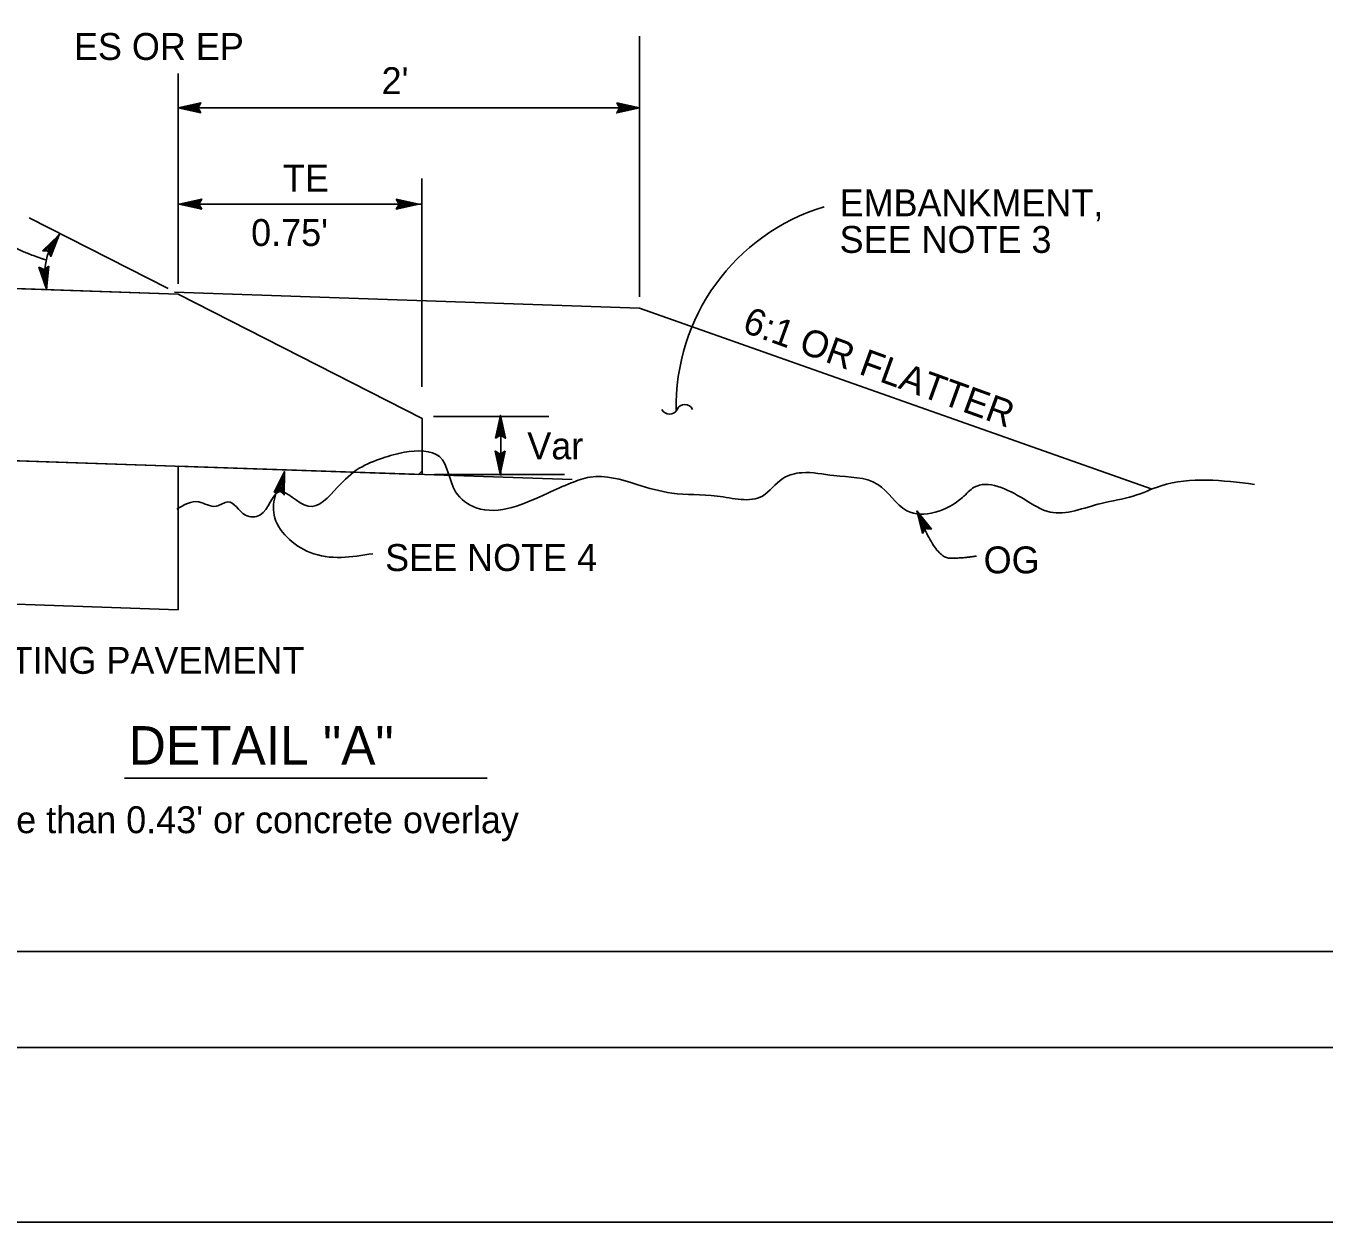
# Model space of a CAD drawing. Extents: x -894 to 866, y -476 to 714.
# Drawn here: x 5.3 to 343.1, y -476.4 to -165.2 of the extents above; entities that cross this region are included whole.
import ezdxf

# ---------------------------------------------------------------- set-up
doc = ezdxf.new("R2010")
doc.units = 0
for name, color, linetype in [('10 Sheet Format', 7, 'Continuous'), ('56 Stage 3 Anno', 7, 'Continuous'), ('57 Undefined', 7, 'Continuous'), ('59 Sndwall Anno', 7, 'Continuous'), ('60 Nongeo Data', 7, 'Continuous')]:
    doc.layers.add(name, color=color, linetype=linetype)

msp = doc.modelspace()

# ---------------------------------------------------------------- linework, layer by layer
at = {"layer": '10 Sheet Format'}
for p, q in [((-813.45, -406.04), (811.54, -406.04)), ((-863.45, -431.04), (836.55, -431.04))]:
    msp.add_line(p, q, dxfattribs=at)
for points in [[(-894.04, 713.56), (865.96, 713.56), (865.96, -476.44), (-894.04, -476.44)], [(-863.45, -431.04), (836.55, -431.04), (836.55, 668.96), (-863.45, 668.96)]]:
    msp.add_lwpolyline(points, close=True, dxfattribs=at)
at = {"layer": '56 Stage 3 Anno'}
for p, q in [((164.93, -235.68), (164.93, -167.83)), ((44.93, -232.34), (44.93, -177.56)), ((44.93, -186.52), (164.93, -186.52)), ((108.28, -259.14), (108.28, -204.89)), ((44.93, -211.55), (108.28, -211.55)), ((6.17, -215.11), (42.3, -233.49)), ((111.39, -266.8), (141.37, -266.8)), ((128.84, -266.8), (128.84, -282.19)), ((111.63, -281.92), (145.4, -281.92))]:
    msp.add_line(p, q, dxfattribs=at)
for points in [[(50.84, -187.84), (44.93, -186.52), (50.84, -185.21), (50.63, -185.56), (46.3, -186.52), (50.63, -187.49), (50.42, -187.14), (47.65, -186.52), (50.42, -185.91), (50.21, -186.26), (49.01, -186.53), (50.21, -186.79), (50.05, -186.52), (50.84, -185.21), (50.05, -186.52)], [(159.03, -185.2), (164.93, -186.52), (159.03, -187.83), (159.24, -187.48), (163.56, -186.53), (159.24, -185.55), (159.44, -185.9), (162.21, -186.52), (159.45, -187.13), (159.66, -186.79), (160.85, -186.52), (159.65, -186.25), (159.81, -186.52), (159.03, -187.83), (159.81, -186.52)], [(51.04, -212.9), (45.13, -211.58), (51.04, -210.27), (50.83, -210.62), (46.5, -211.57), (50.83, -212.55), (50.62, -212.2), (47.85, -211.58), (50.62, -210.97), (50.41, -211.32), (49.21, -211.58), (50.41, -211.85), (50.25, -211.58), (51.04, -210.27), (50.25, -211.58)], [(101.67, -210.23), (107.57, -211.55), (101.67, -212.86), (101.88, -212.51), (106.2, -211.55), (101.87, -210.58), (102.08, -210.93), (104.85, -211.55), (102.09, -212.16), (102.3, -211.81), (103.49, -211.55), (102.29, -211.28), (102.45, -211.55), (101.67, -212.86), (102.45, -211.55)], [(9.57, -223.71), (13.95, -219.53), (11.76, -225.17), (11.59, -224.8), (13.19, -220.67), (9.98, -223.73), (10.39, -223.75), (12.44, -221.79), (11.41, -224.44), (11.24, -224.07), (11.68, -222.92), (10.79, -223.78), (11.11, -223.79), (11.76, -225.17), (11.11, -223.79)], [(11.26, -227.68), (10.62, -233.7), (8.65, -227.98), (9.02, -228.15), (10.46, -232.34), (10.94, -227.93), (10.61, -228.17), (10.31, -231), (9.39, -228.32), (9.76, -228.49), (10.16, -229.64), (10.29, -228.42), (10.04, -228.61), (8.65, -227.98), (10.04, -228.61)], [(127.45, -272.47), (128.77, -266.56), (130.08, -272.47), (129.73, -272.26), (128.77, -267.93), (127.8, -272.26), (128.15, -272.05), (128.77, -269.28), (129.38, -272.05), (129.03, -271.84), (128.77, -270.64), (128.5, -271.84), (128.77, -271.68), (130.08, -272.47), (128.77, -271.68)], [(130.04, -275.84), (128.72, -281.75), (127.41, -275.84), (127.76, -276.05), (128.72, -280.38), (129.69, -276.05), (129.34, -276.26), (128.72, -279.03), (128.11, -276.26), (128.46, -276.47), (128.72, -277.67), (128.99, -276.47), (128.72, -276.63), (127.41, -275.84), (128.72, -276.63)], [(69.92, -286.62), (72.56, -281.17), (72.48, -287.22), (72.19, -286.93), (72.25, -282.5), (70.31, -286.49), (70.7, -286.37), (71.93, -283.82), (71.9, -286.65), (71.61, -286.36), (71.62, -285.14), (71.09, -286.25), (71.39, -286.15), (72.48, -287.22), (71.39, -286.15)]]:
    msp.add_lwpolyline(points, close=True, dxfattribs=at)
for centre, radius, start, end in [((228.7, -264.11), 54.18, 106.8666, 181.3834), ((172.79, -264.07), 2.18, 204.2512, 335.7488), ((176.76, -265.86), 2.18, 24.2512, 155.7488)]:
    msp.add_arc(centre, radius, start, end, dxfattribs=at)
msp.add_open_spline([(-10.38, -215.93), (-3.31, -216.38), (0.67, -220.58), (2.44, -223.45), (10.61, -226.1)], degree=2, dxfattribs=at)
msp.add_spline([(72.56, -281.17), (69.89, -292.51), (79.23, -302.19), (95.58, -302.52)], degree=3, dxfattribs=at)
at = {"layer": '57 Undefined'}
msp.add_line((30.96, -360.95), (125.29, -360.95), dxfattribs=at)
at = {"layer": '59 Sndwall Anno'}
msp.add_line((107.48, -281.89), (108.37, -281), dxfattribs=at)
msp.add_line((107.48, -281.89), (108.37, -281), dxfattribs=at)
at = {"layer": '60 Nongeo Data'}
for p, q in [((44.93, -235), (-102.77, -229.96)), ((164.93, -238.63), (43.96, -234.51)), ((44.93, -235), (108.37, -267.32)), ((164.93, -238.63), (298.1, -285.64)), ((108.37, -267.32), (108.37, -281.92)), ((108.37, -281.92), (-102.8, -274.72)), ((44.93, -279.76), (44.93, -317.13)), ((44.93, -279.76), (147.43, -283.25)), ((44.93, -317.13), (-102.82, -312.09))]:
    msp.add_line(p, q, dxfattribs=at)
msp.add_lwpolyline([(-102.77, -229.96), (-102.78, -242.59), (-108.55, -241.88), (-97.03, -249), (-102.13, -248.37), (-102.79, -248.29), (-102.8, -274.72), (107.48, -281.89), (108.37, -281), (108.37, -267.32), (44.93, -235), (-102.77, -229.96)], dxfattribs=at)
msp.add_lwpolyline([(238.6, -297.29), (237.14, -291.41), (240.95, -296.11), (240.54, -296.08), (237.75, -292.64), (238.82, -296.94), (239.04, -296.6), (238.35, -293.85), (240.14, -296.05), (239.73, -296.02), (238.96, -295.06), (239.26, -296.26), (239.43, -295.99), (240.95, -296.11), (239.43, -295.99)], close=True, dxfattribs=at)
msp.add_arc((25.38, -229.44), 15.17, 138.3867, 195.1539, dxfattribs=at)
msp.add_spline([(44.53, -290.95), (50.24, -289.05), (54.8, -290.19), (57.84, -289.05), (62.4, -292.47), (66.2, -292.47), (71.14, -286.39), (78.74, -290.19), (86.34, -285.25), (92.04, -280.31), (98.12, -277.65), (103.82, -276.13), (112.94, -277.27), (117.12, -286.39), (122.45, -290.57), (141.07, -286.77), (147.15, -284.11), (152.09, -282.59), (164.25, -284.49), (173.37, -286.77), (185.15, -287.53), (196.94, -287.53), (202.26, -282.97), (207.2, -281.45), (215.56, -282.21), (226.96, -284.49), (234.56, -291.33), (249, -287.91), (252.04, -285.25), (264.97, -288.29), (271.81, -291.71), (285.11, -289.43), (293.47, -287.53), (300.69, -284.87), (325.01, -284.49)], degree=3, dxfattribs=at)
msp.add_open_spline([(237.14, -291.41), (241.93, -303.7), (249.42, -303.7), (252.68, -303.12)], degree=2, dxfattribs=at)

# ---------------------------------------------------------------- texts
at = {"layer": '57 Undefined'}
for s, height, p in [('ES OR EP', 7, (17.78, -174.04)), ("2'", 7, (97.85, -182.94)), ('TE', 7, (72.17, -208.3)), ('EMBANKMENT,', 7, (217.03, -214.72)), ("0.75'", 7, (63.89, -222.45)), ('SEE NOTE 3', 7, (217.03, -224.25)), ('Var', 7, (135.76, -277.97)), ('SEE NOTE 4', 7, (98.77, -307.03)), ('OG', 7, (254.52, -307.64)), ('EXISTING PAVEMENT ', 7, (-20.04, -333.78)), ('DETAIL "A"', 10, (32.05, -357.4)), ("For HMA overlay thickness more than 0.43' or concrete overlay", 7, (-127.81, -375.25))]:
    msp.add_text(s, height=height, dxfattribs=at).set_placement(p)
msp.add_text('6:1 OR FLATTER', height=7, rotation=340.1111, dxfattribs=at).set_placement((191.42, -244.7))

doc.saveas('drawing.dxf')
